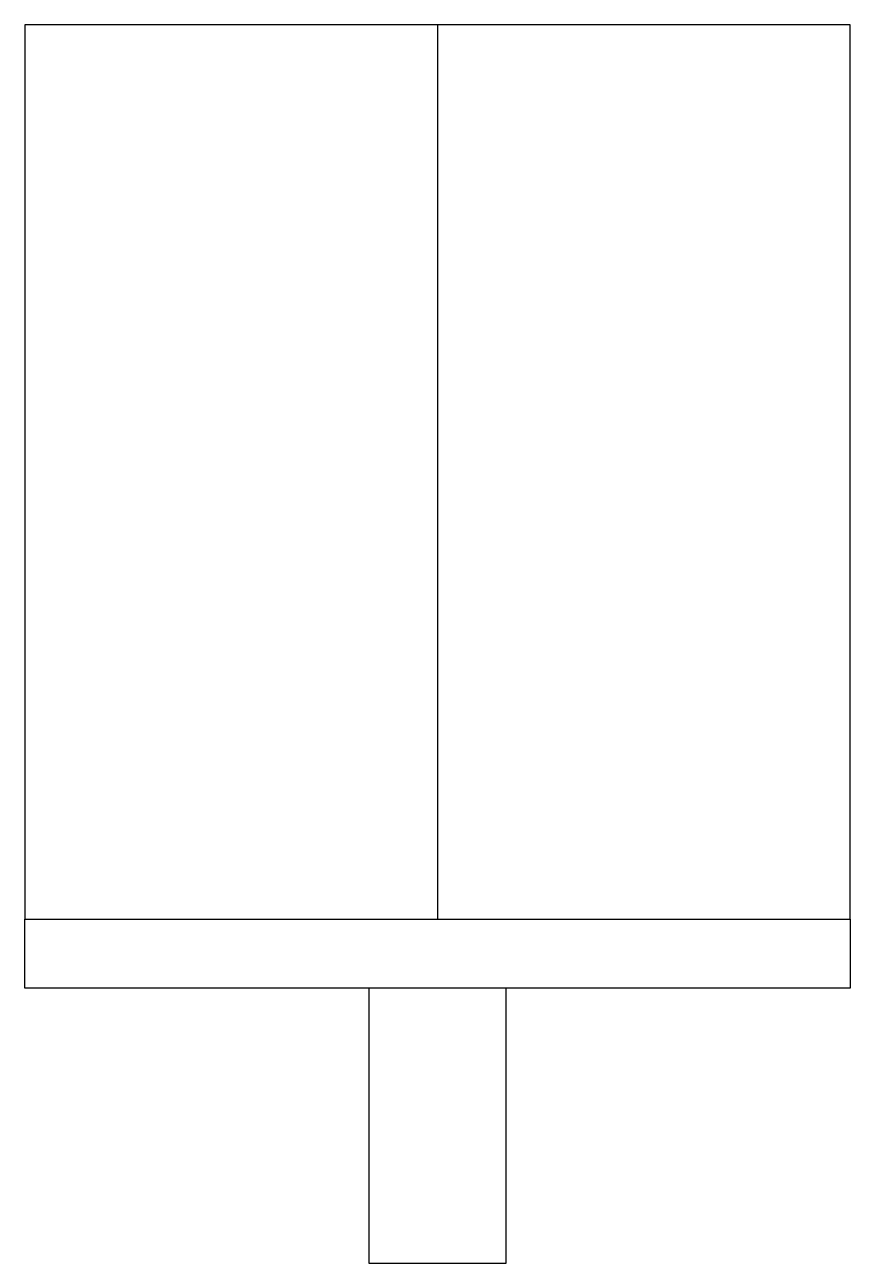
# Model space of a CAD drawing. Header units: inches. Extents: x -3 to 3, y -2 to 7.
import ezdxf

# ---------------------------------------------------------------- set-up
doc = ezdxf.new("R2010")
doc.units = ezdxf.units.IN
doc.layers.get('0').update_dxf_attribs({"linetype": 'CONTINUOUS'})

msp = doc.modelspace()

# ---------------------------------------------------------------- linework, layer by layer
for p, q in [((3, 7), (-3, 7)), ((-3, 7), (-3, 0.5)), ((0, 7), (0, 0.5)), ((3, 0.5), (3, 7)), ((-3, 0.5), (3, 0.5)), ((-3, 0), (-3, 0.5)), ((0, 0.5), (3, 0.5)), ((3, 0.5), (3, 0)), ((3, 0), (-3, 0))]:
    msp.add_line(p, q)
msp.add_lwpolyline([(0.5, 0), (-0.5, 0), (-0.5, -2), (0.5, -2)], close=True)

doc.saveas('drawing.dxf')
